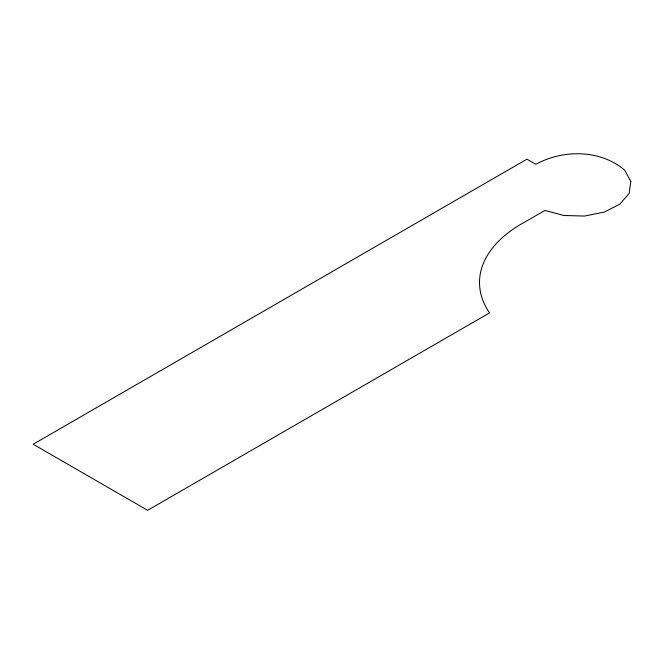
<?xml version="1.0" encoding="UTF-8"?>
<svg xmlns="http://www.w3.org/2000/svg" width="664" height="664" viewBox="0 0 664 664"><rect width="100%" height="100%" fill="white"/><g stroke="black" fill="none" stroke-linecap="round" stroke-linejoin="round"><path stroke-width="1" d="M630.8 181.438L629.157 193.407L619.844 204.147L604.232 212.082L584.602 216.057L563.819 215.476L544.936 210.438L525.531 221.643A143.681 82.95 0 0 0 489.526 312.902L147.624 510.301L33.2 444.241L526.934 159.186L535.84 164.323C563.006 149.334 600.206 149.475 624.534 169.984L630.8 181.438"/></g></svg>
